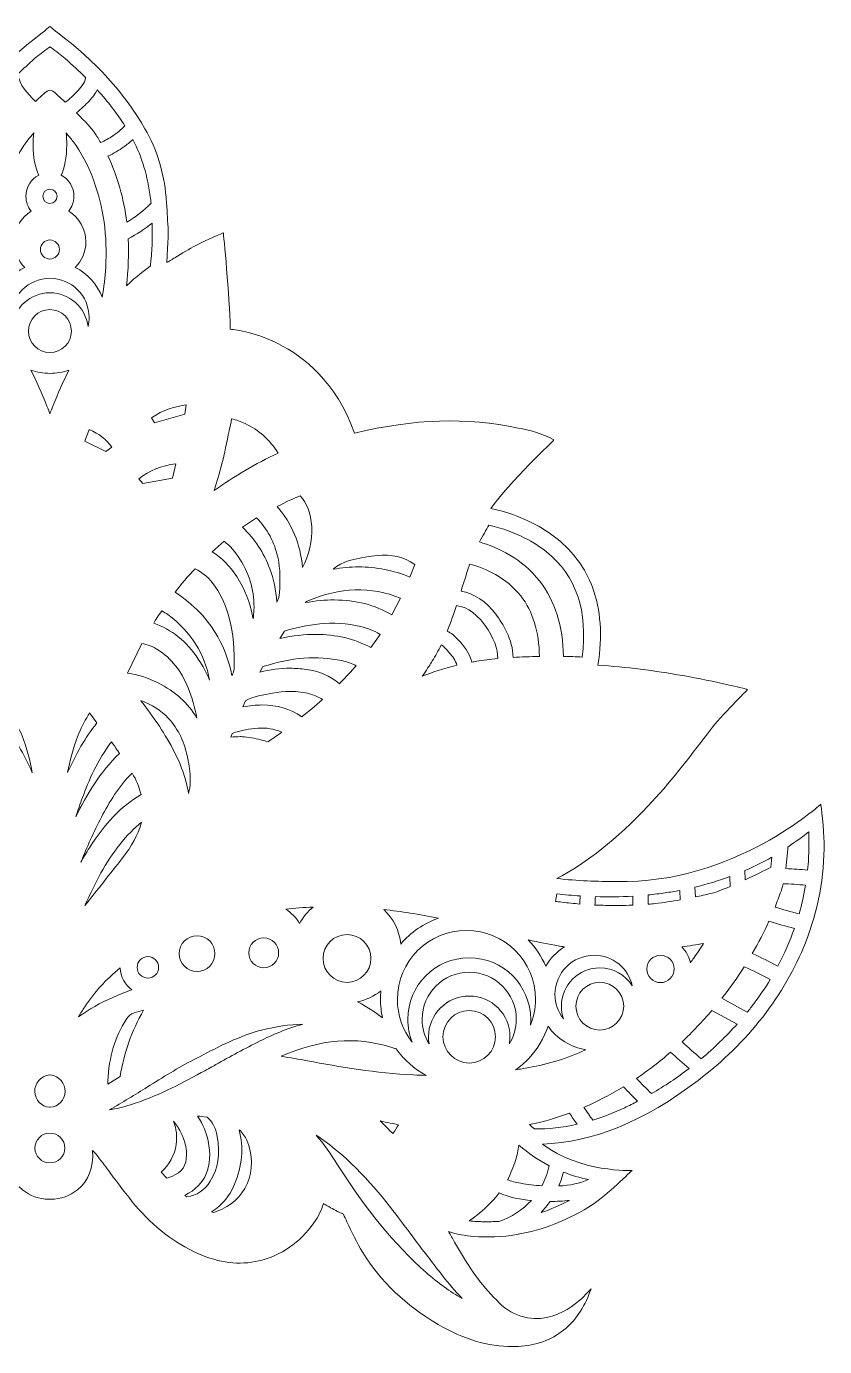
# Model space of a CAD drawing. Header units: millimetres. Extents: x -1149 to 2186, y 108 to 662.
# Drawn here: x 1858 to 2186, y 114 to 656 of the extents above; entities that cross this region are included whole.
import ezdxf

# ---------------------------------------------------------------- set-up
doc = ezdxf.new("R2010")
doc.units = ezdxf.units.MM
doc.header["$MEASUREMENT"] = 0
doc.layers.add('Layer 1', color=7, linetype='Continuous')

msp = doc.modelspace()

# ---------------------------------------------------------------- linework, layer by layer
at = {"layer": 'Layer 1', "lineweight": 0}
for points, knots in [([(2185.58, 320.65), (2185.58, 320.7), (2185.57, 320.75), (2185.56, 320.82), (2185.64, 325.42), (2184.24, 336.42), (2184.24, 336.42), (2184.24, 336.42), (2148.69, 303.7), (2100.36, 304.63), (2092.65, 304.78), (2084.44, 304.92), (2075.96, 305.91), (2088.48, 312.51), (2100.4, 321.99), (2113.33, 335.62), (2122.18, 344.94), (2130.08, 355.3), (2137.73, 365.32), (2137.73, 365.32), (2138.96, 366.93), (2138.96, 366.93), (2143.15, 372.42), (2154.19, 383.46), (2154.19, 383.46), (2153.97, 383.76), (2148.59, 384.88), (2146.77, 385.3), (2140.42, 386.76), (2134.04, 388.04), (2127.63, 389.18), (2116.08, 391.21), (2104.47, 392.7), (2092.8, 393.5), (2094.75, 405.52), (2094.01, 416.25), (2090.57, 425.41), (2087.64, 433.22), (2082.75, 439.93), (2076.04, 445.34), (2070.91, 449.48), (2062.09, 454.92), (2048.86, 457.79), (2056.45, 468.4), (2074.79, 485.87), (2074.79, 485.87), (2074.79, 485.87), (2074.5, 486.03), (2074.5, 486.03), (2069.8, 488.69), (2064.64, 489.8), (2060.1, 490.77), (2039.22, 495.24), (2017.31, 494.57), (1993.13, 488.71), (1993.13, 488.71), (1993.08, 488.71), (1993.01, 488.7), (1985.46, 509.75), (1971.96, 520.22), (1961.87, 525.3), (1952.67, 529.94), (1944.72, 531.04), (1942.02, 531.29), (1942.02, 531.57), (1942.02, 531.82), (1942.05, 532.03), (1942.03, 532.03), (1942.02, 532.04), (1942.01, 532.04), (1941.83, 544.13), (1939.22, 570.9), (1939.22, 570.9), (1939.22, 570.9), (1931.56, 567.55), (1928.46, 565.93), (1928.46, 565.93), (1927.68, 565.52), (1927.68, 565.52), (1925.5, 564.39), (1922.21, 562.4), (1919.3, 560.66), (1919.03, 560.49), (1918.76, 560.33), (1918.5, 560.17), (1918.5, 560.17), (1916.44, 558.94), (1915.98, 558.67), (1916.05, 559.57), (1916.14, 561.12), (1916.3, 563.85), (1916.47, 566.78), (1916.66, 570.52), (1916.59, 571.73), (1916.4, 575.25), (1916.19, 579.17), (1915.89, 583.12), (1915.89, 583.17), (1915.89, 583.23), (1915.88, 583.28), (1915.82, 584.03), (1915.77, 584.78), (1915.7, 585.53), (1914.86, 595.59), (1911.96, 605.03), (1907.06, 613.58), (1898.66, 628.24), (1886.92, 641.14), (1871.17, 653), (1870.75, 653.31), (1868.09, 655.56), (1868.09, 655.56), (1868.09, 655.56), (1865.42, 653.31), (1865.01, 653), (1849.26, 641.14), (1837.52, 628.24), (1829.11, 613.58), (1824.22, 605.03), (1821.31, 595.59), (1820.47, 585.53), (1820.07, 580.78), (1819.81, 575.97), (1819.58, 571.73), (1819.52, 570.52), (1819.7, 566.78), (1819.87, 563.85), (1820.03, 561.12), (1820.12, 559.57), (1820.19, 558.67), (1819.74, 558.94), (1817.68, 560.17), (1817.68, 560.17), (1817.41, 560.33), (1817.14, 560.49), (1816.87, 560.66), (1813.97, 562.4), (1810.67, 564.39), (1808.49, 565.52), (1808.49, 565.52), (1807.72, 565.93), (1807.72, 565.93), (1804.61, 567.55), (1796.95, 570.9), (1796.95, 570.9), (1796.95, 570.9), (1794.35, 544.13), (1794.17, 532.04), (1794.15, 532.04), (1794.14, 532.03), (1794.13, 532.03), (1794.15, 531.82), (1794.16, 531.57), (1794.16, 531.29), (1791.45, 531.04), (1783.51, 529.94), (1774.3, 525.3), (1764.22, 520.22), (1750.72, 509.75), (1743.17, 488.7), (1743.09, 488.71), (1743.04, 488.71), (1743.04, 488.71), (1718.86, 494.57), (1696.95, 495.24), (1676.08, 490.77), (1671.53, 489.8), (1666.38, 488.69), (1661.68, 486.03), (1661.68, 486.03), (1661.39, 485.87), (1661.39, 485.87), (1661.39, 485.87), (1679.72, 468.4), (1687.32, 457.79), (1674.09, 454.92), (1665.26, 449.48), (1660.14, 445.34), (1653.43, 439.93), (1648.54, 433.22), (1645.6, 425.41), (1642.16, 416.25), (1641.42, 405.52), (1643.37, 393.5), (1631.7, 392.7), (1620.09, 391.21), (1608.55, 389.18), (1602.14, 388.04), (1595.75, 386.76), (1589.41, 385.3), (1587.58, 384.88), (1582.2, 383.76), (1581.99, 383.46), (1581.99, 383.46), (1593.02, 372.42), (1597.22, 366.93), (1597.22, 366.93), (1598.44, 365.32), (1598.44, 365.32), (1606.09, 355.3), (1613.99, 344.94), (1622.84, 335.62), (1635.77, 321.99), (1647.69, 312.51), (1660.21, 305.91), (1651.73, 304.92), (1643.53, 304.78), (1635.81, 304.63), (1587.49, 303.7), (1551.94, 336.42), (1551.94, 336.42), (1551.94, 336.42), (1550.53, 325.42), (1550.61, 320.82), (1550.6, 320.75), (1550.6, 320.7), (1550.6, 320.65), (1550.4, 306.84), (1552.97, 293.01), (1558.25, 279.56), (1566.66, 258.14), (1581.89, 238.59), (1602.3, 223.02), (1624.29, 206.26), (1645.73, 197.5), (1666.07, 196.96), (1650.78, 185.17), (1629.36, 186.14), (1629.36, 186.14), (1629.36, 186.14), (1640.34, 175.48), (1645.3, 172.28), (1655.26, 165.85), (1665.83, 161.66), (1676.71, 159.84), (1682.61, 158.84), (1688.57, 158.6), (1694.44, 159.1), (1697.62, 159.37), (1701.26, 159.84), (1704.63, 161.15), (1703.77, 159.62), (1702.95, 158.15), (1702.12, 156.69), (1698.02, 149.45), (1693.39, 141.86), (1687.3, 135.38), (1684.25, 132.14), (1681.26, 129.03), (1677.75, 127.4), (1662.48, 120.34), (1650.1, 133.43), (1647.85, 135.75), (1647.85, 135.75), (1646.16, 137.5), (1646.16, 137.5), (1646.16, 137.5), (1647.04, 135.23), (1647.04, 135.23), (1649.61, 128.66), (1653.43, 123.49), (1658.38, 119.86), (1663.61, 116.03), (1669.99, 114.01), (1677.34, 113.87), (1677.68, 113.86), (1678.02, 113.86), (1678.36, 113.86), (1688.46, 113.86), (1698.47, 116.85), (1708.92, 122.99), (1722.14, 130.76), (1732.53, 140.67), (1739.82, 152.45), (1742.3, 156.46), (1744.32, 160.83), (1746.27, 165.05), (1746.76, 166.1), (1747.25, 167.16), (1747.74, 168.21), (1749.94, 169.14), (1751.91, 170.15), (1753.75, 171.28), (1754.01, 171.44), (1754.31, 171.6), (1754.63, 171.78), (1755.05, 172.02), (1755.51, 172.27), (1755.96, 172.56), (1756.73, 169.84), (1758.02, 167.2), (1759.8, 164.68), (1765.58, 156.49), (1773.19, 151.23), (1782.41, 149.06), (1790.5, 147.15), (1798.67, 148.14), (1807.38, 152.07), (1817.09, 156.46), (1825.69, 163.06), (1832.94, 171.68), (1836.59, 176.01), (1840.02, 180.64), (1843.34, 185.11), (1844.97, 187.3), (1846.65, 189.57), (1848.34, 191.77), (1848.85, 192.44), (1849.43, 193.07), (1850.17, 193.87), (1850.3, 194.02), (1850.44, 194.16), (1850.58, 194.32), (1850.2, 187.1), (1852.2, 181.96), (1856.81, 178.22), (1859.95, 175.67), (1863.61, 174.35), (1867.67, 174.29), (1867.67, 174.29), (1868.01, 174.29), (1868.01, 174.29), (1868.01, 174.29), (1868.01, 174.29), (1868.01, 174.29), (1868.01, 174.29), (1868.09, 174.29), (1868.09, 174.29), (1868.09, 174.29), (1868.16, 174.29), (1868.16, 174.29), (1868.16, 174.29), (1868.16, 174.29), (1868.16, 174.29), (1868.16, 174.29), (1868.51, 174.29), (1868.51, 174.29), (1872.57, 174.35), (1876.22, 175.67), (1879.36, 178.22), (1883.97, 181.96), (1885.97, 187.1), (1885.59, 194.32), (1885.73, 194.16), (1885.87, 194.02), (1886, 193.87), (1886.74, 193.07), (1887.32, 192.44), (1887.84, 191.77), (1889.52, 189.57), (1891.21, 187.3), (1892.83, 185.11), (1896.15, 180.64), (1899.59, 176.01), (1903.23, 171.68), (1910.49, 163.06), (1919.09, 156.46), (1928.8, 152.07), (1937.51, 148.14), (1945.67, 147.15), (1953.76, 149.06), (1962.98, 151.23), (1970.59, 156.49), (1976.37, 164.68), (1978.15, 167.2), (1979.44, 169.84), (1980.21, 172.56), (1980.66, 172.27), (1981.12, 172.02), (1981.55, 171.78), (1981.87, 171.6), (1982.16, 171.44), (1982.42, 171.28), (1984.27, 170.15), (1986.23, 169.14), (1988.43, 168.21), (1988.93, 167.16), (1989.41, 166.1), (1989.9, 165.05), (1991.86, 160.83), (1993.88, 156.46), (1996.36, 152.45), (2003.64, 140.67), (2014.04, 130.76), (2027.26, 122.99), (2037.71, 116.85), (2047.72, 113.86), (2057.82, 113.86), (2058.15, 113.86), (2058.49, 113.86), (2058.83, 113.87), (2066.19, 114.01), (2072.56, 116.03), (2077.79, 119.86), (2082.75, 123.49), (2086.56, 128.66), (2089.13, 135.23), (2089.13, 135.23), (2090.02, 137.5), (2090.02, 137.5), (2090.02, 137.5), (2088.32, 135.75), (2088.32, 135.75), (2086.07, 133.43), (2073.69, 120.34), (2058.42, 127.4), (2054.91, 129.03), (2051.93, 132.14), (2048.87, 135.38), (2042.78, 141.86), (2038.15, 149.45), (2034.06, 156.69), (2033.23, 158.15), (2032.41, 159.62), (2031.55, 161.15), (2034.92, 159.84), (2038.55, 159.37), (2041.74, 159.1), (2047.6, 158.6), (2053.57, 158.84), (2059.46, 159.84), (2070.34, 161.66), (2080.91, 165.85), (2090.88, 172.28), (2095.84, 175.48), (2106.81, 186.14), (2106.81, 186.14), (2106.81, 186.14), (2085.39, 185.17), (2070.11, 196.96), (2090.44, 197.5), (2111.88, 206.26), (2133.87, 223.02), (2154.28, 238.59), (2169.51, 258.14), (2177.92, 279.56), (2183.2, 293.01), (2185.78, 306.84), (2185.58, 320.65)], [0, 0, 0, 0, 1, 1, 1, 2, 2, 2, 3, 3, 3, 4, 4, 4, 5, 5, 5, 6, 6, 6, 7, 7, 7, 8, 8, 8, 9, 9, 9, 10, 10, 10, 11, 11, 11, 12, 12, 12, 13, 13, 13, 14, 14, 14, 15, 15, 15, 16, 16, 16, 17, 17, 17, 18, 18, 18, 19, 19, 19, 20, 20, 20, 21, 21, 21, 22, 22, 22, 23, 23, 23, 24, 24, 24, 25, 25, 25, 26, 26, 26, 27, 27, 27, 28, 28, 28, 29, 29, 29, 30, 30, 30, 31, 31, 31, 32, 32, 32, 33, 33, 33, 34, 34, 34, 35, 35, 35, 36, 36, 36, 37, 37, 37, 38, 38, 38, 39, 39, 39, 40, 40, 40, 41, 41, 41, 42, 42, 42, 43, 43, 43, 44, 44, 44, 45, 45, 45, 46, 46, 46, 47, 47, 47, 48, 48, 48, 49, 49, 49, 50, 50, 50, 51, 51, 51, 52, 52, 52, 53, 53, 53, 54, 54, 54, 55, 55, 55, 56, 56, 56, 57, 57, 57, 58, 58, 58, 59, 59, 59, 60, 60, 60, 61, 61, 61, 62, 62, 62, 63, 63, 63, 64, 64, 64, 65, 65, 65, 66, 66, 66, 67, 67, 67, 68, 68, 68, 69, 69, 69, 70, 70, 70, 71, 71, 71, 72, 72, 72, 73, 73, 73, 74, 74, 74, 75, 75, 75, 76, 76, 76, 77, 77, 77, 78, 78, 78, 79, 79, 79, 80, 80, 80, 81, 81, 81, 82, 82, 82, 83, 83, 83, 84, 84, 84, 85, 85, 85, 86, 86, 86, 87, 87, 87, 88, 88, 88, 89, 89, 89, 90, 90, 90, 91, 91, 91, 92, 92, 92, 93, 93, 93, 94, 94, 94, 95, 95, 95, 96, 96, 96, 97, 97, 97, 98, 98, 98, 99, 99, 99, 100, 100, 100, 101, 101, 101, 102, 102, 102, 103, 103, 103, 104, 104, 104, 105, 105, 105, 106, 106, 106, 107, 107, 107, 108, 108, 108, 109, 109, 109, 110, 110, 110, 111, 111, 111, 112, 112, 112, 113, 113, 113, 114, 114, 114, 115, 115, 115, 116, 116, 116, 117, 117, 117, 118, 118, 118, 119, 119, 119, 120, 120, 120, 121, 121, 121, 122, 122, 122, 123, 123, 123, 124, 124, 124, 125, 125, 125, 126, 126, 126, 127, 127, 127, 128, 128, 128, 129, 129, 129, 130, 130, 130, 131, 131, 131, 132, 132, 132, 133, 133, 133, 134, 134, 134, 135, 135, 135, 136, 136, 136, 137, 137, 137, 138, 138, 138, 139, 139, 139, 140, 140, 140, 141, 141, 141, 142, 142, 142, 143, 143, 143, 144, 144, 144, 145, 145, 145, 146, 146, 146, 146]), ([(1861.82, 642.34), (1863.58, 643.88), (1865.57, 645.33), (1867.49, 646.73), (1867.68, 646.88), (1867.89, 647.02), (1868.09, 647.17), (1868.29, 647.02), (1868.49, 646.87), (1868.69, 646.73), (1870.61, 645.33), (1872.59, 643.88), (1874.35, 642.34), (1877.32, 639.74), (1880.13, 637.11), (1882.72, 634.53), (1882.47, 632.24), (1880.52, 630.21), (1879.08, 628.71), (1877.69, 627.27), (1876.13, 625.65), (1874.4, 624.44), (1873.14, 625.61), (1872.15, 626.5), (1871.63, 626.96), (1869.2, 629.13), (1868.94, 629.36), (1868.09, 629.36), (1867.23, 629.36), (1866.98, 629.13), (1864.54, 626.96), (1864, 626.47), (1863.18, 625.73), (1862.16, 624.8), (1858.78, 628.01), (1855.6, 631.53), (1854.94, 635.99), (1857.11, 638.1), (1859.42, 640.24), (1861.82, 642.34)], [0, 0, 0, 0, 1, 1, 1, 2, 2, 2, 3, 3, 3, 4, 4, 4, 5, 5, 5, 6, 6, 6, 7, 7, 7, 8, 8, 8, 9, 9, 9, 10, 10, 10, 11, 11, 11, 12, 12, 12, 13, 13, 13, 13]), ([(1887.5, 629.52), (1891.93, 624.63), (1895.66, 619.77), (1898.86, 614.73), (1898.48, 614.34), (1898.05, 613.96), (1897.66, 613.62), (1897.49, 613.48), (1897.32, 613.33), (1897.17, 613.2), (1896.2, 612.33), (1895.13, 611.49), (1893.89, 610.65), (1892.35, 609.6), (1890.68, 608.67), (1888.92, 607.88), (1888.11, 609.27), (1887.27, 610.59), (1886.44, 611.82), (1885.17, 613.69), (1882.65, 616.47), (1878.95, 620.1), (1880.97, 621.66), (1882.69, 623.4), (1884.14, 624.94), (1885.63, 626.52), (1886.72, 628.01), (1887.5, 629.52)], [0, 0, 0, 0, 1, 1, 1, 2, 2, 2, 3, 3, 3, 4, 4, 4, 5, 5, 5, 6, 6, 6, 7, 7, 7, 8, 8, 8, 9, 9, 9, 9]), ([(1863.47, 594.53), (1860.31, 592.84), (1858.25, 589.48), (1858.25, 585.85), (1858.25, 583.58), (1859.01, 581.45), (1860.39, 579.72), (1856.07, 577.07), (1853.35, 572.27), (1853.35, 567.15), (1853.35, 563.24), (1854.97, 559.42), (1857.75, 556.66), (1852.61, 554.08), (1848.68, 549.72), (1846.65, 544.43), (1845.93, 548.62), (1845.45, 552.69), (1845.22, 556.59), (1844.46, 569.51), (1846.14, 581.61), (1850.22, 592.54), (1852.51, 598.68), (1855.32, 604.01), (1858.58, 608.36), (1859.45, 609.52), (1860.41, 610.67), (1861.48, 611.85), (1861.29, 610.28), (1861.2, 608.63), (1861.2, 606.95), (1861.2, 601.99), (1862.04, 597.47), (1863.47, 594.53)], [0, 0, 0, 0, 1, 1, 1, 2, 2, 2, 3, 3, 3, 4, 4, 4, 5, 5, 5, 6, 6, 6, 7, 7, 7, 8, 8, 8, 9, 9, 9, 10, 10, 10, 11, 11, 11, 11]), ([(1874.69, 611.85), (1875.76, 610.67), (1876.72, 609.52), (1877.59, 608.36), (1880.85, 604.01), (1883.67, 598.68), (1885.96, 592.54), (1885.96, 592.54), (1885.96, 592.54), (1885.96, 592.54), (1890.03, 581.61), (1891.71, 569.52), (1890.95, 556.59), (1890.72, 552.69), (1890.24, 548.62), (1889.52, 544.43), (1887.49, 549.72), (1883.57, 554.08), (1878.42, 556.66), (1881.21, 559.42), (1882.83, 563.24), (1882.83, 567.15), (1882.83, 572.27), (1880.1, 577.07), (1875.78, 579.72), (1877.17, 581.45), (1877.92, 583.58), (1877.92, 585.85), (1877.92, 589.48), (1875.86, 592.84), (1872.71, 594.53), (1874.14, 597.47), (1874.98, 601.99), (1874.98, 606.95), (1874.98, 608.63), (1874.88, 610.28), (1874.69, 611.85)], [0, 0, 0, 0, 1, 1, 1, 2, 2, 2, 3, 3, 3, 4, 4, 4, 5, 5, 5, 6, 6, 6, 7, 7, 7, 8, 8, 8, 9, 9, 9, 10, 10, 10, 11, 11, 11, 12, 12, 12, 12]), ([(1909.35, 584.98), (1909.43, 584.38), (1909.5, 583.76), (1909.57, 583.09), (1906.63, 579.93), (1903.27, 577.28), (1899.56, 575.2), (1898.38, 585.04), (1895.8, 594.15), (1891.88, 602.34), (1894.21, 603.41), (1896.4, 604.69), (1898.39, 606.15), (1899.58, 607.02), (1900.9, 608.01), (1902.11, 609.15), (1905.77, 602.13), (1908.14, 594.2), (1909.35, 584.98)], [0, 0, 0, 0, 1, 1, 1, 2, 2, 2, 3, 3, 3, 4, 4, 4, 5, 5, 5, 6, 6, 6, 6]), ([(1865.16, 585.85), (1865.16, 587.46), (1866.47, 588.78), (1868.09, 588.78), (1869.7, 588.78), (1871.01, 587.46), (1871.01, 585.85), (1871.01, 584.24), (1869.7, 582.92), (1868.09, 582.92), (1866.47, 582.92), (1865.16, 584.24), (1865.16, 585.85)], [0, 0, 0, 0, 1, 1, 1, 2, 2, 2, 3, 3, 3, 4, 4, 4, 4]), ([(1910.03, 567.58), (1909.99, 564.91), (1909.74, 562.14), (1909.5, 559.45), (1909.5, 559.45), (1909.48, 559.33), (1909.48, 559.33), (1909.42, 558.68), (1909.36, 557.97), (1909.3, 557.26), (1907.24, 555.72), (1903.48, 552.9), (1899.48, 549.14), (1900.25, 555.71), (1900.47, 562.19), (1900.14, 568.46), (1903.71, 570.19), (1907.03, 572.35), (1910.03, 574.88), (1910.08, 572.39), (1910.06, 569.92), (1910.03, 567.58)], [0, 0, 0, 0, 1, 1, 1, 2, 2, 2, 3, 3, 3, 4, 4, 4, 5, 5, 5, 6, 6, 6, 7, 7, 7, 7]), ([(1868.09, 567.93), (1870.24, 567.93), (1871.99, 566.18), (1871.99, 564.02), (1871.99, 561.87), (1870.24, 560.11), (1868.09, 560.11), (1865.93, 560.11), (1864.18, 561.87), (1864.18, 564.02), (1864.18, 566.18), (1865.93, 567.93), (1868.09, 567.93)], [0, 0, 0, 0, 1, 1, 1, 2, 2, 2, 3, 3, 3, 4, 4, 4, 4]), ([(1868.09, 546.26), (1860.05, 546.26), (1853.41, 540.21), (1852.48, 532.42), (1852.18, 533.64), (1852.03, 534.89), (1852.03, 536.16), (1852.03, 545.01), (1859.24, 552.21), (1868.09, 552.21), (1876.94, 552.21), (1884.14, 545.01), (1884.14, 536.16), (1884.14, 534.89), (1883.99, 533.64), (1883.7, 532.42), (1882.76, 540.21), (1876.12, 546.26), (1868.09, 546.26)], [0, 0, 0, 0, 1, 1, 1, 2, 2, 2, 3, 3, 3, 4, 4, 4, 5, 5, 5, 6, 6, 6, 6]), ([(1868.09, 521.72), (1863.23, 521.72), (1859.27, 525.68), (1859.27, 530.54), (1859.27, 535.4), (1863.23, 539.35), (1868.09, 539.35), (1872.95, 539.35), (1876.9, 535.4), (1876.9, 530.54), (1876.9, 525.68), (1872.95, 521.72), (1868.09, 521.72)], [0, 0, 0, 0, 1, 1, 1, 2, 2, 2, 3, 3, 3, 4, 4, 4, 4]), ([(1875.89, 514.56), (1873.51, 509.79), (1871.34, 504.93), (1869.3, 499.77), (1868.87, 498.7), (1868.46, 497.63), (1868.09, 496.64), (1867.71, 497.64), (1867.3, 498.69), (1866.88, 499.77), (1864.83, 504.93), (1862.66, 509.79), (1860.29, 514.56), (1862.77, 513.66), (1865.38, 513.2), (1868.09, 513.2), (1870.79, 513.2), (1873.41, 513.66), (1875.89, 514.56)], [0, 0, 0, 0, 1, 1, 1, 2, 2, 2, 3, 3, 3, 4, 4, 4, 5, 5, 5, 6, 6, 6, 6]), ([(1924.02, 500.26), (1924.02, 500.26), (1923.45, 496.46), (1923.45, 496.46), (1923.45, 496.46), (1910.99, 492.93), (1910.99, 492.93), (1910.99, 492.93), (1909.78, 494.92), (1909.78, 494.92), (1914.43, 498.28), (1919.67, 499.58), (1924.02, 500.26)], [0, 0, 0, 0, 1, 1, 1, 2, 2, 2, 3, 3, 3, 4, 4, 4, 4]), ([(1938.5, 475.71), (1939.69, 480.34), (1940.66, 485.07), (1941.59, 489.64), (1941.92, 491.25), (1942.26, 492.89), (1942.61, 494.53), (1944.46, 494.08), (1946.31, 493.43), (1948.12, 492.6), (1953.67, 490.03), (1958.22, 485.96), (1961.64, 480.5), (1952.37, 476.13), (1943.77, 471.07), (1935.47, 465.08), (1936.62, 468.88), (1937.61, 472.25), (1938.5, 475.71)], [0, 0, 0, 0, 1, 1, 1, 2, 2, 2, 3, 3, 3, 4, 4, 4, 5, 5, 5, 6, 6, 6, 6]), ([(1884.14, 490.13), (1888.36, 488.37), (1891.27, 486.11), (1893.41, 482.93), (1893.41, 482.93), (1890.96, 481.09), (1890.96, 481.09), (1890.96, 481.09), (1882.38, 485.44), (1882.38, 485.44), (1882.38, 485.44), (1884.14, 490.13), (1884.14, 490.13)], [0, 0, 0, 0, 1, 1, 1, 2, 2, 2, 3, 3, 3, 4, 4, 4, 4]), ([(1906.19, 468.01), (1906.19, 468.01), (1904.59, 469.98), (1904.59, 469.98), (1908.85, 473.43), (1913.8, 475.42), (1919.66, 476.03), (1919.66, 476.03), (1918.4, 470.23), (1918.4, 470.23), (1918.4, 470.23), (1906.19, 468.01), (1906.19, 468.01)], [0, 0, 0, 0, 1, 1, 1, 2, 2, 2, 3, 3, 3, 4, 4, 4, 4]), ([(1970.76, 462.93), (1973.36, 460.28), (1975.09, 455.63), (1975.43, 450.31), (1975.8, 444.41), (1974.47, 438.55), (1971.67, 433.52), (1970.75, 443.33), (1967.35, 451.56), (1961.33, 458.56), (1965.18, 460.59), (1968.02, 461.91), (1970.76, 462.93)], [0, 0, 0, 0, 1, 1, 1, 2, 2, 2, 3, 3, 3, 4, 4, 4, 4]), ([(1962.22, 423.21), (1962.16, 421.84), (1961.79, 420.57), (1961.11, 419.38), (1960.73, 424.4), (1959.81, 428.79), (1958.24, 433.02), (1955.8, 439.64), (1952.13, 445.23), (1947.04, 450.06), (1947.04, 450.06), (1952.8, 453.9), (1952.8, 453.9), (1957.28, 449.45), (1960.16, 444.02), (1961.62, 437.35), (1962.59, 432.94), (1962.47, 428.34), (1962.22, 423.21)], [0, 0, 0, 0, 1, 1, 1, 2, 2, 2, 3, 3, 3, 4, 4, 4, 5, 5, 5, 6, 6, 6, 6]), ([(2048.09, 450.88), (2059.66, 448.26), (2067.31, 443.52), (2071.71, 439.97), (2083.94, 430.1), (2088.86, 415.58), (2086.34, 396.81), (2083.76, 396.93), (2081.19, 397.01), (2078.67, 397.05), (2078.54, 409.4), (2075.27, 419.78), (2068.95, 427.92), (2061.69, 437.26), (2051.73, 441.82), (2044.24, 444.03), (2045.51, 446.39), (2047.08, 449.13), (2048.09, 450.88)], [0, 0, 0, 0, 1, 1, 1, 2, 2, 2, 3, 3, 3, 4, 4, 4, 5, 5, 5, 6, 6, 6, 6]), ([(1939.48, 444.28), (1941.94, 442.43), (1944.08, 440.03), (1946, 436.98), (1950.21, 430.3), (1952.14, 423.2), (1951.73, 415.86), (1951.67, 414.78), (1951.59, 413.66), (1951.49, 412.48), (1950.14, 419.16), (1947.9, 424.87), (1944.69, 429.82), (1941.89, 434.14), (1938.6, 437.47), (1934.68, 439.94), (1934.68, 439.94), (1939.48, 444.28), (1939.48, 444.28)], [0, 0, 0, 0, 1, 1, 1, 2, 2, 2, 3, 3, 3, 4, 4, 4, 5, 5, 5, 6, 6, 6, 6]), ([(2002.22, 438.41), (2008.06, 439.06), (2013.27, 437.85), (2017.7, 434.82), (2017.7, 434.82), (2015.7, 429.62), (2015.7, 429.62), (2008.81, 432.4), (2001.92, 433.76), (1994.65, 433.76), (1991.26, 433.76), (1987.77, 433.44), (1984.23, 432.81), (1987.94, 436.01), (1992.59, 437.35), (2002.22, 438.41)], [0, 0, 0, 0, 1, 1, 1, 2, 2, 2, 3, 3, 3, 4, 4, 4, 5, 5, 5, 5]), ([(2039.8, 433.47), (2039.87, 433.69), (2039.92, 433.91), (2039.95, 434.13), (2040.03, 434.39), (2040.12, 434.66), (2040.21, 434.93), (2046.63, 433.21), (2055.18, 429.57), (2061.17, 421.87), (2066.12, 415.5), (2068.69, 407.15), (2068.82, 397.05), (2065.05, 396.98), (2061.44, 396.85), (2058.05, 396.64), (2057.96, 403.91), (2053.63, 410.77), (2050.97, 414.32), (2047.02, 419.57), (2041.98, 422.91), (2036.67, 423.84), (2037.66, 427.03), (2038.7, 430.32), (2039.8, 433.47)], [0, 0, 0, 0, 1, 1, 1, 2, 2, 2, 3, 3, 3, 4, 4, 4, 5, 5, 5, 6, 6, 6, 7, 7, 7, 8, 8, 8, 8]), ([(1936.01, 425.52), (1938.69, 421.75), (1940.21, 417.4), (1941.46, 413.27), (1943.55, 406.35), (1943.66, 398.96), (1943.61, 392.57), (1943.6, 391.63), (1943.43, 390.72), (1943.12, 390.02), (1943, 389.75), (1942.88, 389.48), (1942.75, 389.2), (1941.54, 395.09), (1939.66, 400.2), (1936.93, 405.07), (1932.83, 412.38), (1927.1, 418.37), (1919.43, 423.35), (1921.98, 426.76), (1924.67, 429.94), (1927.65, 433.01), (1930.75, 431.55), (1933.43, 429.15), (1936.01, 425.52)], [0, 0, 0, 0, 1, 1, 1, 2, 2, 2, 3, 3, 3, 4, 4, 4, 5, 5, 5, 6, 6, 6, 7, 7, 7, 8, 8, 8, 8]), ([(2011.88, 420.91), (2011.88, 420.91), (2008.36, 414.07), (2008.36, 414.07), (2001.26, 418.21), (1993.53, 420.22), (1984.75, 420.22), (1980.99, 420.22), (1977.12, 419.86), (1972.73, 419.11), (1972.8, 419.19), (1972.86, 419.27), (1972.92, 419.35), (1972.96, 419.39), (1973.17, 419.56), (1973.53, 419.72), (1987.15, 425.53), (1999.7, 425.92), (2011.88, 420.91)], [0, 0, 0, 0, 1, 1, 1, 2, 2, 2, 3, 3, 3, 4, 4, 4, 5, 5, 5, 6, 6, 6, 6]), ([(2034.78, 417.88), (2037.2, 417.64), (2041.95, 416.27), (2046.48, 409.82), (2050.11, 404.67), (2051.83, 400.18), (2051.74, 396.14), (2048.7, 395.84), (2045.77, 395.48), (2043.02, 395.04), (2042.41, 394.95), (2041.78, 394.84), (2041.15, 394.73), (2040.14, 398.49), (2037.7, 401.5), (2035.4, 403.99), (2034, 405.5), (2032.54, 406.65), (2031.04, 407.41), (2032.54, 411.12), (2033.8, 414.86), (2034.78, 417.88)], [0, 0, 0, 0, 1, 1, 1, 2, 2, 2, 3, 3, 3, 4, 4, 4, 5, 5, 5, 6, 6, 6, 7, 7, 7, 7]), ([(1933.55, 387.27), (1932.3, 390.33), (1930.76, 393.23), (1928.94, 395.96), (1924.11, 403.2), (1917.96, 408.15), (1910.64, 410.69), (1911.4, 412.12), (1912.52, 413.79), (1913.98, 415.7), (1914.82, 415.25), (1915.7, 414.76), (1916.43, 414.21), (1916.43, 414.21), (1916.43, 414.21), (1916.43, 414.21), (1925.86, 407.16), (1931.62, 398.1), (1933.55, 387.27)], [0, 0, 0, 0, 1, 1, 1, 2, 2, 2, 3, 3, 3, 4, 4, 4, 5, 5, 5, 6, 6, 6, 6]), ([(1964.29, 407.47), (1972.82, 409.89), (1984.02, 412.23), (1995.62, 409.29), (1997.89, 408.71), (2000.78, 407.83), (2003.47, 406.04), (2003.47, 406.04), (1999.71, 400.71), (1999.71, 400.71), (1992.83, 404.32), (1985.43, 406.08), (1977.13, 406.08), (1972.56, 406.08), (1967.82, 405.57), (1962.38, 404.47), (1962.38, 404.47), (1964.29, 407.47), (1964.29, 407.47)], [0, 0, 0, 0, 1, 1, 1, 2, 2, 2, 3, 3, 3, 4, 4, 4, 5, 5, 5, 6, 6, 6, 6]), ([(1905.74, 402.4), (1908.1, 401.95), (1910.28, 401.08), (1912.39, 399.75), (1917.92, 396.25), (1921.96, 391.13), (1924.76, 384.11), (1926.32, 380.19), (1927.52, 376.06), (1928.35, 371.78), (1924.64, 377.95), (1919.4, 382.69), (1912.48, 386.19), (1908.21, 388.35), (1904.1, 389.64), (1899.94, 390.14), (1899.94, 390.14), (1905.74, 402.4), (1905.74, 402.4)], [0, 0, 0, 0, 1, 1, 1, 2, 2, 2, 3, 3, 3, 4, 4, 4, 5, 5, 5, 6, 6, 6, 6]), ([(2024.52, 394.62), (2024.52, 394.62), (2024.91, 395.22), (2024.91, 395.22), (2026.2, 397.25), (2027.39, 399.4), (2028.55, 401.78), (2029.79, 401.01), (2030.98, 399.62), (2031.75, 398.72), (2031.75, 398.72), (2031.86, 398.59), (2031.86, 398.59), (2033.11, 397.13), (2034.42, 395.4), (2035.02, 393.42), (2029.57, 392.08), (2024.63, 390.42), (2020.78, 388.96), (2022.43, 391.29), (2023.72, 393.35), (2024.52, 394.62)], [0, 0, 0, 0, 1, 1, 1, 2, 2, 2, 3, 3, 3, 4, 4, 4, 5, 5, 5, 6, 6, 6, 7, 7, 7, 7]), ([(1955.37, 392.85), (1967.16, 396.66), (1977.78, 397.47), (1987.82, 395.32), (1989.98, 394.86), (1991.92, 394.16), (1993.71, 393.19), (1991.61, 390.93), (1989.49, 388.67), (1987.27, 386.3), (1987.27, 386.3), (1986.85, 385.86), (1986.85, 385.86), (1982.92, 389.04), (1978.33, 391.01), (1973.18, 391.73), (1971.02, 392.03), (1968.8, 392.19), (1966.6, 392.19), (1962.51, 392.19), (1958.35, 391.67), (1954.21, 390.64), (1954.21, 390.64), (1955.37, 392.85), (1955.37, 392.85)], [0, 0, 0, 0, 1, 1, 1, 2, 2, 2, 3, 3, 3, 4, 4, 4, 5, 5, 5, 6, 6, 6, 7, 7, 7, 8, 8, 8, 8]), ([(1955.01, 377.12), (1952.55, 377.12), (1950.03, 376.88), (1947.2, 376.37), (1947.2, 376.37), (1948.25, 378.85), (1948.25, 378.85), (1951.73, 380.64), (1955.52, 381.36), (1959.41, 381.98), (1963.85, 382.69), (1969.66, 383.29), (1975.12, 381.55), (1976.72, 381.04), (1978.38, 380.42), (1979.85, 379.34), (1976.96, 376.72), (1974, 374.34), (1971.38, 372.3), (1966.54, 375.55), (1961.17, 377.12), (1955.01, 377.12)], [0, 0, 0, 0, 1, 1, 1, 2, 2, 2, 3, 3, 3, 4, 4, 4, 5, 5, 5, 6, 6, 6, 7, 7, 7, 7]), ([(1848.86, 369.76), (1848.86, 369.76), (1851.92, 373.84), (1851.92, 373.84), (1852.09, 373.53), (1852.27, 373.22), (1852.44, 372.9), (1853.97, 370.14), (1855.56, 367.29), (1856.67, 364.43), (1858.64, 359.35), (1859.94, 354.13), (1860.86, 349.3), (1857.46, 357.04), (1853.5, 363.79), (1848.86, 369.76)], [0, 0, 0, 0, 1, 1, 1, 2, 2, 2, 3, 3, 3, 4, 4, 4, 5, 5, 5, 5]), ([(1879.51, 364.43), (1880.62, 367.28), (1882.21, 370.15), (1883.76, 372.95), (1883.92, 373.24), (1884.09, 373.54), (1884.26, 373.84), (1884.26, 373.84), (1887.31, 369.76), (1887.31, 369.76), (1882.62, 363.74), (1878.69, 357.05), (1875.33, 349.36), (1876.24, 354.17), (1877.54, 359.38), (1879.51, 364.43)], [0, 0, 0, 0, 1, 1, 1, 2, 2, 2, 3, 3, 3, 4, 4, 4, 5, 5, 5, 5]), ([(1906.29, 377.69), (1905.97, 378.11), (1905.64, 378.56), (1905.3, 379.02), (1909.88, 377.25), (1913.59, 374.86), (1916.57, 371.75), (1920.74, 367.39), (1923.43, 361.68), (1924.79, 354.3), (1924.79, 354.3), (1924.82, 354.12), (1924.82, 354.12), (1925.09, 352.69), (1925.36, 351.21), (1925.47, 349.83), (1925.68, 347.04), (1925.76, 343.9), (1924.96, 340.86), (1924.87, 341.41), (1924.77, 341.94), (1924.67, 342.45), (1922.72, 352.23), (1917.87, 360.7), (1913.85, 366.99), (1911.49, 370.69), (1908.85, 374.24), (1906.29, 377.69)], [0, 0, 0, 0, 1, 1, 1, 2, 2, 2, 3, 3, 3, 4, 4, 4, 5, 5, 5, 6, 6, 6, 7, 7, 7, 8, 8, 8, 9, 9, 9, 9]), ([(1958.73, 362.82), (1958.36, 362.56), (1958, 362.31), (1957.64, 362.06), (1956.97, 362.22), (1956.32, 362.39), (1955.69, 362.55), (1955.69, 362.55), (1955.61, 362.57), (1955.61, 362.57), (1952.97, 363.24), (1950.48, 363.88), (1947.82, 364.07), (1947.28, 364.11), (1946.71, 364.13), (1946.14, 364.13), (1944.85, 364.13), (1943.58, 364.04), (1942.3, 363.9), (1942.3, 363.9), (1942.84, 365.49), (1942.84, 365.49), (1950.33, 367.8), (1956.75, 368.73), (1963.18, 365.99), (1961.66, 364.83), (1960.12, 363.78), (1958.73, 362.82)], [0, 0, 0, 0, 1, 1, 1, 2, 2, 2, 3, 3, 3, 4, 4, 4, 5, 5, 5, 6, 6, 6, 7, 7, 7, 8, 8, 8, 9, 9, 9, 9]), ([(1878.71, 331.22), (1879.56, 333.93), (1880.48, 336.58), (1881.45, 339.18), (1883.95, 345.88), (1887.53, 354.45), (1893.3, 362), (1894.15, 360.92), (1894.94, 359.75), (1895.71, 358.61), (1896, 358.17), (1896.3, 357.72), (1896.61, 357.26), (1888.63, 349.48), (1883.07, 340.3), (1878.71, 331.22)], [0, 0, 0, 0, 1, 1, 1, 2, 2, 2, 3, 3, 3, 4, 4, 4, 5, 5, 5, 5]), ([(1901.54, 348.92), (1901.64, 349.01), (1901.73, 349.1), (1901.83, 349.2), (1903.47, 346.32), (1904.66, 343.42), (1905.46, 340.4), (1897.34, 335.52), (1890.41, 328.35), (1884.27, 318.51), (1884.27, 318.51), (1884.27, 318.51), (1884.27, 318.51), (1883.06, 316.58), (1881.9, 314.62), (1880.77, 312.62), (1883.24, 318.87), (1886.07, 325.05), (1889.23, 331.1), (1892.46, 337.27), (1896.19, 343.7), (1901.54, 348.92)], [0, 0, 0, 0, 1, 1, 1, 2, 2, 2, 3, 3, 3, 4, 4, 4, 5, 5, 5, 6, 6, 6, 7, 7, 7, 7]), ([(1896.74, 319.87), (1899.77, 323.7), (1902.64, 326.66), (1905.62, 329.04), (1905.57, 328.84), (1905.52, 328.64), (1905.46, 328.45), (1904.19, 323.82), (1901.75, 319.37), (1897.58, 314.02), (1893.19, 308.39), (1887.37, 301), (1882.43, 294.78), (1886.66, 304.41), (1890.95, 312.55), (1896.74, 319.87)], [0, 0, 0, 0, 1, 1, 1, 2, 2, 2, 3, 3, 3, 4, 4, 4, 5, 5, 5, 5]), ([(2179.33, 318.56), (2179.31, 315.55), (2179.15, 312.47), (2178.83, 309.4), (2175.88, 309.65), (2172.9, 309.84), (2169.93, 309.99), (2169.93, 309.99), (2170.75, 318.01), (2170.75, 318.01), (2170.78, 318.28), (2170.78, 318.56), (2170.74, 318.82), (2173.64, 320.82), (2176.8, 323.18), (2179.35, 325.12), (2179.35, 323.13), (2179.33, 320.94), (2179.28, 319.37), (2179.27, 319.09), (2179.29, 318.83), (2179.33, 318.56)], [0, 0, 0, 0, 1, 1, 1, 2, 2, 2, 3, 3, 3, 4, 4, 4, 5, 5, 5, 6, 6, 6, 7, 7, 7, 7]), ([(2164.12, 314.66), (2164.12, 314.66), (2163.7, 310.57), (2163.7, 310.57), (2161.4, 309.38), (2157.47, 307.38), (2153.26, 305.4), (2153.26, 305.4), (2153.13, 309.18), (2153.13, 309.18), (2156.91, 310.82), (2160.6, 312.66), (2164.12, 314.66)], [0, 0, 0, 0, 1, 1, 1, 2, 2, 2, 3, 3, 3, 4, 4, 4, 4]), ([(2146.94, 306.7), (2146.94, 306.7), (2147.07, 302.62), (2147.07, 302.62), (2143.68, 301.19), (2141, 300.23), (2139.11, 299.78), (2137.01, 299.27), (2134.94, 298.81), (2132.81, 298.36), (2132.81, 298.36), (2132.59, 302.38), (2132.59, 302.38), (2137.53, 303.56), (2142.35, 305.01), (2146.94, 306.7)], [0, 0, 0, 0, 1, 1, 1, 2, 2, 2, 3, 3, 3, 4, 4, 4, 5, 5, 5, 5]), ([(2175.32, 291.4), (2171.96, 292.24), (2168.65, 293.18), (2165.46, 294.21), (2166.31, 296.34), (2167.1, 298.5), (2167.91, 300.7), (2168.07, 301.15), (2168.35, 302.17), (2168.76, 303.8), (2171.77, 303.66), (2174.87, 303.46), (2178, 303.2), (2177.35, 299.28), (2176.45, 295.32), (2175.32, 291.4)], [0, 0, 0, 0, 1, 1, 1, 2, 2, 2, 3, 3, 3, 4, 4, 4, 5, 5, 5, 5]), ([(2076, 299.6), (2079.16, 299.25), (2082.37, 298.97), (2085.55, 298.77), (2085.46, 297.66), (2085.4, 296.54), (2085.37, 295.45), (2083, 295.65), (2080.53, 295.91), (2078.01, 296.21), (2077.13, 296.32), (2076.25, 296.43), (2075.37, 296.54), (2075.65, 297.53), (2075.86, 298.56), (2076, 299.6)], [0, 0, 0, 0, 1, 1, 1, 2, 2, 2, 3, 3, 3, 4, 4, 4, 5, 5, 5, 5]), ([(2091.8, 298.48), (2096.98, 298.33), (2102.14, 298.4), (2107.15, 298.7), (2107.15, 298.7), (2107.18, 294.97), (2107.18, 294.97), (2103.08, 294.83), (2099.06, 294.86), (2095.95, 294.9), (2094.58, 294.92), (2093.16, 294.96), (2091.62, 295.03), (2091.65, 296.19), (2091.7, 297.34), (2091.8, 298.48)], [0, 0, 0, 0, 1, 1, 1, 2, 2, 2, 3, 3, 3, 4, 4, 4, 5, 5, 5, 5]), ([(2120.39, 300.04), (2122.34, 300.32), (2124.35, 300.66), (2126.38, 301.05), (2126.38, 301.05), (2126.59, 297.15), (2126.59, 297.15), (2123.06, 296.53), (2119.68, 296.03), (2116.29, 295.63), (2115.42, 295.53), (2114.49, 295.44), (2113.44, 295.35), (2113.44, 295.35), (2113.41, 299.19), (2113.41, 299.19), (2115.82, 299.43), (2118.16, 299.71), (2120.39, 300.04)], [0, 0, 0, 0, 1, 1, 1, 2, 2, 2, 3, 3, 3, 4, 4, 4, 5, 5, 5, 6, 6, 6, 6]), ([(1976.07, 294.22), (1973.78, 292.37), (1971.87, 290.07), (1970.47, 287.48), (1969.06, 289.86), (1967.09, 291.89), (1964.77, 293.39), (1968.49, 293.8), (1972.23, 294.07), (1976.07, 294.22)], [0, 0, 0, 0, 1, 1, 1, 2, 2, 2, 3, 3, 3, 3]), ([(2004.96, 293.2), (2011.99, 292.44), (2019.4, 291.26), (2027.43, 289.62), (2021.41, 287.54), (2016.06, 283.87), (2011.94, 278.97), (2011.46, 284.42), (2008.96, 289.48), (2004.96, 293.2)], [0, 0, 0, 0, 1, 1, 1, 2, 2, 2, 3, 3, 3, 3]), ([(2166.59, 269.97), (2163.16, 271.8), (2159.64, 273.54), (2156.1, 275.15), (2158.6, 279.46), (2160.91, 283.92), (2162.98, 288.45), (2166.46, 287.32), (2169.96, 286.3), (2173.4, 285.43), (2171.54, 280.16), (2169.26, 274.97), (2166.59, 269.97)], [0, 0, 0, 0, 1, 1, 1, 2, 2, 2, 3, 3, 3, 4, 4, 4, 4]), ([(1928.4, 282.44), (1932.45, 282.44), (1935.75, 279.15), (1935.75, 275.1), (1935.75, 271.05), (1932.45, 267.76), (1928.4, 267.76), (1924.36, 267.76), (1921.06, 271.05), (1921.06, 275.1), (1921.06, 279.15), (1924.36, 282.44), (1928.4, 282.44)], [0, 0, 0, 0, 1, 1, 1, 2, 2, 2, 3, 3, 3, 4, 4, 4, 4]), ([(1989.92, 263.32), (1984.52, 263.32), (1980.12, 267.72), (1980.12, 273.13), (1980.12, 278.53), (1984.52, 282.93), (1989.92, 282.93), (1995.33, 282.93), (1999.73, 278.53), (1999.73, 273.13), (1999.73, 267.72), (1995.33, 263.32), (1989.92, 263.32)], [0, 0, 0, 0, 1, 1, 1, 2, 2, 2, 3, 3, 3, 4, 4, 4, 4]), ([(2016.63, 238.81), (2012.73, 243.74), (2010.58, 249.85), (2010.58, 256.32), (2010.58, 271.93), (2023.28, 284.64), (2038.9, 284.64), (2054.52, 284.64), (2067.22, 271.93), (2067.22, 256.32), (2067.22, 252.62), (2066.52, 249.02), (2065.15, 245.68), (2065.23, 246.5), (2065.27, 247.33), (2065.27, 248.16), (2065.27, 262.07), (2053.96, 273.39), (2040.05, 273.39), (2026.14, 273.39), (2014.83, 262.07), (2014.83, 248.16), (2014.83, 244.95), (2015.45, 241.77), (2016.63, 238.81)], [0, 0, 0, 0, 1, 1, 1, 2, 2, 2, 3, 3, 3, 4, 4, 4, 5, 5, 5, 6, 6, 6, 7, 7, 7, 8, 8, 8, 8]), ([(1961.88, 275.43), (1961.88, 272.05), (1959.13, 269.3), (1955.76, 269.3), (1952.38, 269.3), (1949.63, 272.05), (1949.63, 275.43), (1949.63, 278.8), (1952.38, 281.55), (1955.76, 281.55), (1959.13, 281.55), (1961.88, 278.8), (1961.88, 275.43)], [0, 0, 0, 0, 1, 1, 1, 2, 2, 2, 3, 3, 3, 4, 4, 4, 4]), ([(2064.21, 280.79), (2068.68, 279.77), (2072.75, 278.94), (2076.55, 278.28), (2077.4, 278.13), (2078.25, 277.99), (2079.11, 277.86), (2075.93, 275.88), (2073.28, 273.15), (2071.4, 269.9), (2069.7, 273.93), (2067.26, 277.63), (2064.21, 280.79)], [0, 0, 0, 0, 1, 1, 1, 2, 2, 2, 3, 3, 3, 4, 4, 4, 4]), ([(2136.17, 279.29), (2134.88, 277.2), (2133.47, 275.17), (2132.11, 273.24), (2131.66, 272.6), (2131.2, 271.97), (2130.74, 271.34), (2130.24, 273.82), (2129, 276.08), (2127.18, 277.83), (2130.27, 278.25), (2133.24, 278.73), (2136.17, 279.29)], [0, 0, 0, 0, 1, 1, 1, 2, 2, 2, 3, 3, 3, 4, 4, 4, 4]), ([(1908.24, 273.86), (1910.67, 273.86), (1912.64, 271.89), (1912.64, 269.46), (1912.64, 267.04), (1910.67, 265.06), (1908.24, 265.06), (1905.82, 265.06), (1903.85, 267.04), (1903.85, 269.46), (1903.85, 271.89), (1905.82, 273.86), (1908.24, 273.86)], [0, 0, 0, 0, 1, 1, 1, 2, 2, 2, 3, 3, 3, 4, 4, 4, 4]), ([(2106.91, 261.92), (2104.12, 266.39), (2099.17, 269.27), (2093.57, 269.27), (2084.9, 269.27), (2077.84, 262.22), (2077.84, 253.54), (2077.84, 251.77), (2078.14, 250.02), (2078.71, 248.38), (2076.48, 251.18), (2075.2, 254.7), (2075.2, 258.37), (2075.2, 267.22), (2082.4, 274.43), (2091.25, 274.43), (2098.89, 274.43), (2105.29, 269.07), (2106.91, 261.92)], [0, 0, 0, 0, 1, 1, 1, 2, 2, 2, 3, 3, 3, 4, 4, 4, 5, 5, 5, 6, 6, 6, 6]), ([(2118.47, 274.43), (2121.57, 274.43), (2124.09, 271.91), (2124.09, 268.81), (2124.09, 265.71), (2121.57, 263.19), (2118.47, 263.19), (2115.37, 263.19), (2112.85, 265.71), (2112.85, 268.81), (2112.85, 271.91), (2115.37, 274.43), (2118.47, 274.43)], [0, 0, 0, 0, 1, 1, 1, 2, 2, 2, 3, 3, 3, 4, 4, 4, 4]), ([(1879.82, 249.2), (1880.67, 250.66), (1881.54, 252.02), (1882.35, 253.26), (1886.31, 259.34), (1891.09, 264.58), (1896.94, 269.22), (1897.02, 265.65), (1898.81, 262.34), (1901.67, 260.28), (1899.19, 259.36), (1896.69, 258.35), (1894.09, 257.21), (1888.75, 254.86), (1884.05, 252.22), (1879.82, 249.2)], [0, 0, 0, 0, 1, 1, 1, 2, 2, 2, 3, 3, 3, 4, 4, 4, 5, 5, 5, 5]), ([(2040.05, 257.7), (2030.84, 257.7), (2023.34, 250.21), (2023.34, 241), (2023.34, 240.02), (2023.43, 239.05), (2023.6, 238.1), (2021.76, 241.1), (2020.75, 244.58), (2020.75, 248.16), (2020.75, 258.8), (2029.41, 267.46), (2040.05, 267.46), (2050.69, 267.46), (2059.35, 258.8), (2059.35, 248.16), (2059.35, 244.58), (2058.34, 241.1), (2056.5, 238.1), (2056.67, 239.05), (2056.75, 240.02), (2056.75, 241), (2056.75, 250.21), (2049.26, 257.7), (2040.05, 257.7)], [0, 0, 0, 0, 1, 1, 1, 2, 2, 2, 3, 3, 3, 4, 4, 4, 5, 5, 5, 6, 6, 6, 7, 7, 7, 8, 8, 8, 8]), ([(2156.71, 254.49), (2155.88, 253.39), (2154.98, 252.24), (2154.04, 251.08), (2154.04, 251.08), (2143.63, 256.77), (2143.63, 256.77), (2143.83, 257.02), (2144.03, 257.27), (2144.22, 257.53), (2147.25, 261.41), (2150.14, 265.52), (2152.83, 269.75), (2156.41, 268.13), (2159.99, 266.38), (2163.5, 264.51), (2161.41, 261.06), (2159.13, 257.7), (2156.71, 254.49)], [0, 0, 0, 0, 1, 1, 1, 2, 2, 2, 3, 3, 3, 4, 4, 4, 5, 5, 5, 6, 6, 6, 6]), ([(2083.77, 253.54), (2083.77, 258.95), (2088.17, 263.35), (2093.57, 263.35), (2098.98, 263.35), (2103.38, 258.95), (2103.38, 253.54), (2103.38, 248.14), (2098.98, 243.74), (2093.57, 243.74), (2088.17, 243.74), (2083.77, 248.14), (2083.77, 253.54)], [0, 0, 0, 0, 1, 1, 1, 2, 2, 2, 3, 3, 3, 4, 4, 4, 4]), ([(2003.85, 259.87), (2003.73, 258.69), (2003.67, 257.5), (2003.67, 256.32), (2003.67, 253.74), (2003.94, 251.2), (2004.49, 248.72), (2001.95, 250.68), (1998.55, 253.01), (1994.27, 255.35), (1997.78, 256.05), (2001.06, 257.6), (2003.85, 259.87)], [0, 0, 0, 0, 1, 1, 1, 2, 2, 2, 3, 3, 3, 4, 4, 4, 4]), ([(1891.82, 222.8), (1892.32, 232.84), (1894.77, 241.1), (1899.3, 248.04), (1900.3, 249.58), (1901.24, 250.34), (1902.66, 250.75), (1903.96, 251.13), (1905.24, 251.55), (1906.48, 251.96), (1901.55, 243.19), (1898.47, 234.46), (1896.87, 224.72), (1896.87, 224.72), (1891.78, 221.57), (1891.78, 221.57), (1891.79, 221.97), (1891.8, 222.39), (1891.82, 222.8)], [0, 0, 0, 0, 1, 1, 1, 2, 2, 2, 3, 3, 3, 4, 4, 4, 5, 5, 5, 6, 6, 6, 6]), ([(2029.27, 241), (2029.27, 246.94), (2034.11, 251.77), (2040.05, 251.77), (2045.99, 251.77), (2050.83, 246.94), (2050.83, 241), (2050.83, 235.05), (2045.99, 230.22), (2040.05, 230.22), (2034.11, 230.22), (2029.27, 235.05), (2029.27, 241)], [0, 0, 0, 0, 1, 1, 1, 2, 2, 2, 3, 3, 3, 4, 4, 4, 4]), ([(2135.19, 231.95), (2132.52, 234.21), (2129.88, 236.54), (2127.31, 238.9), (2131.57, 242.92), (2135.69, 247.26), (2139.58, 251.83), (2139.58, 251.83), (2149.89, 246.2), (2149.89, 246.2), (2145.4, 241.16), (2140.46, 236.38), (2135.19, 231.95)], [0, 0, 0, 0, 1, 1, 1, 2, 2, 2, 3, 3, 3, 4, 4, 4, 4]), ([(1936.07, 229.55), (1936.07, 229.55), (1936, 229.51), (1936, 229.51), (1934.04, 228.42), (1932.07, 227.33), (1930.11, 226.26), (1921.11, 221.35), (1911.46, 216.28), (1901.11, 213.06), (1898.15, 212.14), (1895.27, 211.46), (1892.4, 211), (1897.81, 214), (1903.01, 217.25), (1908.09, 220.42), (1914.28, 224.28), (1920.68, 228.28), (1927.2, 231.66), (1927.92, 232.04), (1928.64, 232.41), (1929.37, 232.79), (1937.48, 237.02), (1945.88, 241.39), (1954.8, 243.68), (1960.73, 245.2), (1966.31, 246.01), (1971.81, 246.15), (1965.04, 244.33), (1959.07, 241.63), (1954.29, 239.26), (1948.08, 236.19), (1941.97, 232.81), (1936.07, 229.55)], [0, 0, 0, 0, 1, 1, 1, 2, 2, 2, 3, 3, 3, 4, 4, 4, 5, 5, 5, 6, 6, 6, 7, 7, 7, 8, 8, 8, 9, 9, 9, 10, 10, 10, 11, 11, 11, 11]), ([(2064.57, 232.21), (2068.1, 235.98), (2070.78, 240.48), (2072.37, 245.34), (2076.01, 240.13), (2081.72, 236.6), (2087.93, 235.66), (2080.43, 232.19), (2072.71, 229.78), (2064.43, 228.31), (2062.66, 227.99), (2060.86, 227.7), (2059.05, 227.43), (2061.04, 228.82), (2062.88, 230.42), (2064.57, 232.21)], [0, 0, 0, 0, 1, 1, 1, 2, 2, 2, 3, 3, 3, 4, 4, 4, 5, 5, 5, 5]), ([(1973.7, 231.12), (1970.2, 231.78), (1966.69, 232.37), (1962.94, 232.98), (1979.07, 240.03), (1993.43, 241.2), (2007.88, 236.71), (2007.88, 236.71), (2009.54, 236.2), (2009.54, 236.2), (2009.71, 236.15), (2009.89, 236.11), (2010.07, 236.09), (2013.32, 231.46), (2017.53, 227.75), (2022.42, 225.16), (2020.69, 225.2), (2018.96, 225.26), (2017.24, 225.34), (2002.02, 226.04), (1986.69, 228.65), (1973.7, 231.12)], [0, 0, 0, 0, 1, 1, 1, 2, 2, 2, 3, 3, 3, 4, 4, 4, 5, 5, 5, 6, 6, 6, 7, 7, 7, 7]), ([(2114.85, 217.67), (2112.68, 219.7), (2110.6, 221.8), (2108.64, 223.92), (2113.47, 227.18), (2118.17, 230.8), (2122.65, 234.68), (2125.11, 232.4), (2127.64, 230.15), (2130.21, 227.96), (2125.31, 224.21), (2120.16, 220.75), (2114.85, 217.67)], [0, 0, 0, 0, 1, 1, 1, 2, 2, 2, 3, 3, 3, 4, 4, 4, 4]), ([(1868.24, 212.09), (1868.24, 212.09), (1868.09, 212.08), (1868.09, 212.08), (1868.09, 212.08), (1867.94, 212.09), (1867.94, 212.09), (1864.58, 212.29), (1862.03, 215.01), (1861.88, 218.57), (1861.75, 221.57), (1864.23, 225.1), (1868.01, 225.35), (1868.01, 225.35), (1868.09, 225.36), (1868.09, 225.36), (1868.09, 225.36), (1868.16, 225.35), (1868.16, 225.35), (1871.94, 225.1), (1874.43, 221.57), (1874.3, 218.57), (1874.14, 215.01), (1871.59, 212.29), (1868.24, 212.09)], [0, 0, 0, 0, 1, 1, 1, 2, 2, 2, 3, 3, 3, 4, 4, 4, 5, 5, 5, 6, 6, 6, 7, 7, 7, 8, 8, 8, 8]), ([(2103.82, 211.89), (2099.46, 209.85), (2095.06, 208.15), (2090.73, 206.81), (2089.53, 208.46), (2088.32, 210.2), (2087.11, 212.02), (2090, 213.27), (2092.88, 214.66), (2095.68, 216.14), (2098.25, 217.5), (2100.82, 218.96), (2103.32, 220.49), (2105.18, 218.43), (2107.12, 216.42), (2109.1, 214.5), (2107.32, 213.57), (2105.55, 212.7), (2103.82, 211.89)], [0, 0, 0, 0, 1, 1, 1, 2, 2, 2, 3, 3, 3, 4, 4, 4, 5, 5, 5, 6, 6, 6, 6]), ([(1918.13, 183.7), (1917.5, 183.43), (1916.78, 183.2), (1915.96, 182.93), (1915.96, 182.93), (1913.73, 185.44), (1913.73, 185.44), (1917.11, 188.6), (1919.23, 192.51), (1919.87, 196.79), (1920.33, 199.9), (1919.95, 203.18), (1918.79, 206.29), (1918.92, 206.13), (1919.05, 205.97), (1919.17, 205.81), (1922.49, 201.4), (1924.1, 197.05), (1924.1, 192.52), (1924.09, 188.12), (1922.31, 185.48), (1918.13, 183.7)], [0, 0, 0, 0, 1, 1, 1, 2, 2, 2, 3, 3, 3, 4, 4, 4, 5, 5, 5, 6, 6, 6, 7, 7, 7, 7]), ([(1924.19, 175.24), (1924.19, 175.24), (1923.43, 175.88), (1923.43, 175.88), (1931.98, 180.32), (1935.1, 187.66), (1932.98, 198.26), (1932.34, 201.42), (1930.87, 204.92), (1928.67, 208.46), (1929.73, 208.36), (1930.93, 208.2), (1932.52, 207.96), (1934.7, 206.19), (1936.12, 203.56), (1936.72, 200.12), (1937.99, 192.88), (1937.04, 186.85), (1933.82, 181.69), (1931.5, 177.98), (1928.35, 175.87), (1924.19, 175.24)], [0, 0, 0, 0, 1, 1, 1, 2, 2, 2, 3, 3, 3, 4, 4, 4, 5, 5, 5, 6, 6, 6, 7, 7, 7, 7]), ([(2011.1, 204.91), (2010.39, 203.65), (2009.59, 202.42), (2008.72, 201.24), (2007.22, 202.8), (2005.45, 204.6), (2003.48, 206.43), (2006.46, 205.79), (2009.01, 205.28), (2011.1, 204.91)], [0, 0, 0, 0, 1, 1, 1, 2, 2, 2, 3, 3, 3, 3]), ([(2066.78, 203.17), (2066.1, 203.75), (2065.43, 204.35), (2064.78, 204.97), (2070.24, 206.05), (2075.74, 207.62), (2081.17, 209.63), (2082.17, 208.1), (2083.21, 206.58), (2084.27, 205.08), (2078.29, 203.72), (2072.41, 203.08), (2066.78, 203.17)], [0, 0, 0, 0, 1, 1, 1, 2, 2, 2, 3, 3, 3, 4, 4, 4, 4]), ([(1868.08, 189.21), (1864.7, 189.21), (1861.96, 191.95), (1861.96, 195.33), (1861.96, 198.71), (1864.7, 201.46), (1868.08, 201.46), (1871.46, 201.46), (1874.21, 198.71), (1874.21, 195.33), (1874.21, 191.95), (1871.46, 189.21), (1868.08, 189.21)], [0, 0, 0, 0, 1, 1, 1, 2, 2, 2, 3, 3, 3, 4, 4, 4, 4]), ([(1948.93, 180.67), (1946.64, 175.43), (1942.29, 171.43), (1936.68, 169.39), (1936.23, 169.22), (1935.77, 169.06), (1935.18, 168.86), (1934.93, 168.97), (1934.67, 169.09), (1934.4, 169.21), (1938.63, 171.74), (1941.56, 175.28), (1943.76, 180.45), (1946.97, 187.99), (1947.61, 195.51), (1945.68, 202.84), (1947.09, 201.54), (1948.18, 200.07), (1948.8, 198.58), (1948.8, 198.58), (1948.8, 198.58), (1948.8, 198.58), (1951.31, 192.56), (1951.36, 186.2), (1948.93, 180.67)], [0, 0, 0, 0, 1, 1, 1, 2, 2, 2, 3, 3, 3, 4, 4, 4, 5, 5, 5, 6, 6, 6, 7, 7, 7, 8, 8, 8, 8]), ([(2037.11, 133.61), (2032.2, 136.36), (2027.33, 139.89), (2022.33, 144.31), (2009.34, 155.81), (1997.47, 170.26), (1986.05, 188.49), (1983.19, 193.06), (1980.3, 197.07), (1977.31, 200.6), (1977.53, 200.45), (1977.75, 200.3), (1977.98, 200.15), (1991.27, 191.11), (2001.37, 179.15), (2008.69, 169.73), (2011.86, 165.66), (2015.01, 161.46), (2018.07, 157.39), (2021.68, 152.59), (2025.41, 147.62), (2029.22, 142.79), (2031.51, 139.88), (2034.13, 136.68), (2037.11, 133.61)], [0, 0, 0, 0, 1, 1, 1, 2, 2, 2, 3, 3, 3, 4, 4, 4, 5, 5, 5, 6, 6, 6, 7, 7, 7, 8, 8, 8, 8]), ([(2072.84, 188.08), (2072.22, 185.2), (2071.2, 182.43), (2069.8, 179.85), (2066.89, 180.03), (2063.99, 180.37), (2061.17, 180.85), (2058.98, 181.23), (2057.22, 181.7), (2055.72, 182.31), (2057.09, 184.86), (2058.2, 187.54), (2059.03, 190.28), (2059.64, 192.31), (2060.11, 194.4), (2060.43, 196.5), (2064.22, 193.21), (2068.38, 190.38), (2072.84, 188.08)], [0, 0, 0, 0, 1, 1, 1, 2, 2, 2, 3, 3, 3, 4, 4, 4, 5, 5, 5, 6, 6, 6, 6]), ([(2078.68, 185.44), (2081.99, 184.14), (2085.41, 183.12), (2088.9, 182.4), (2085.46, 180.86), (2081.45, 179.99), (2076.75, 179.77), (2077.55, 181.61), (2078.19, 183.51), (2078.68, 185.44)], [0, 0, 0, 0, 1, 1, 1, 2, 2, 2, 3, 3, 3, 3]), ([(2052.17, 165.25), (2050.13, 165.1), (2048.1, 165.05), (2046.11, 165.09), (2044.22, 165.14), (2042.11, 165.22), (2040.03, 165.46), (2044.92, 168.71), (2049.03, 172.55), (2052.29, 176.93), (2056.48, 174.94), (2061.35, 174.2), (2065.54, 173.85), (2061.93, 169.87), (2057.34, 166.92), (2052.17, 165.25)], [0, 0, 0, 0, 1, 1, 1, 2, 2, 2, 3, 3, 3, 4, 4, 4, 5, 5, 5, 5]), ([(2081.1, 173.86), (2077.29, 171.85), (2073.4, 170.17), (2069.48, 168.84), (2070.85, 170.27), (2072.11, 171.81), (2073.25, 173.45), (2076.01, 173.41), (2078.63, 173.54), (2081.1, 173.86)], [0, 0, 0, 0, 1, 1, 1, 2, 2, 2, 3, 3, 3, 3])]:
    msp.add_open_spline(points, degree=3, knots=knots, dxfattribs=at)

doc.saveas('drawing.dxf')
